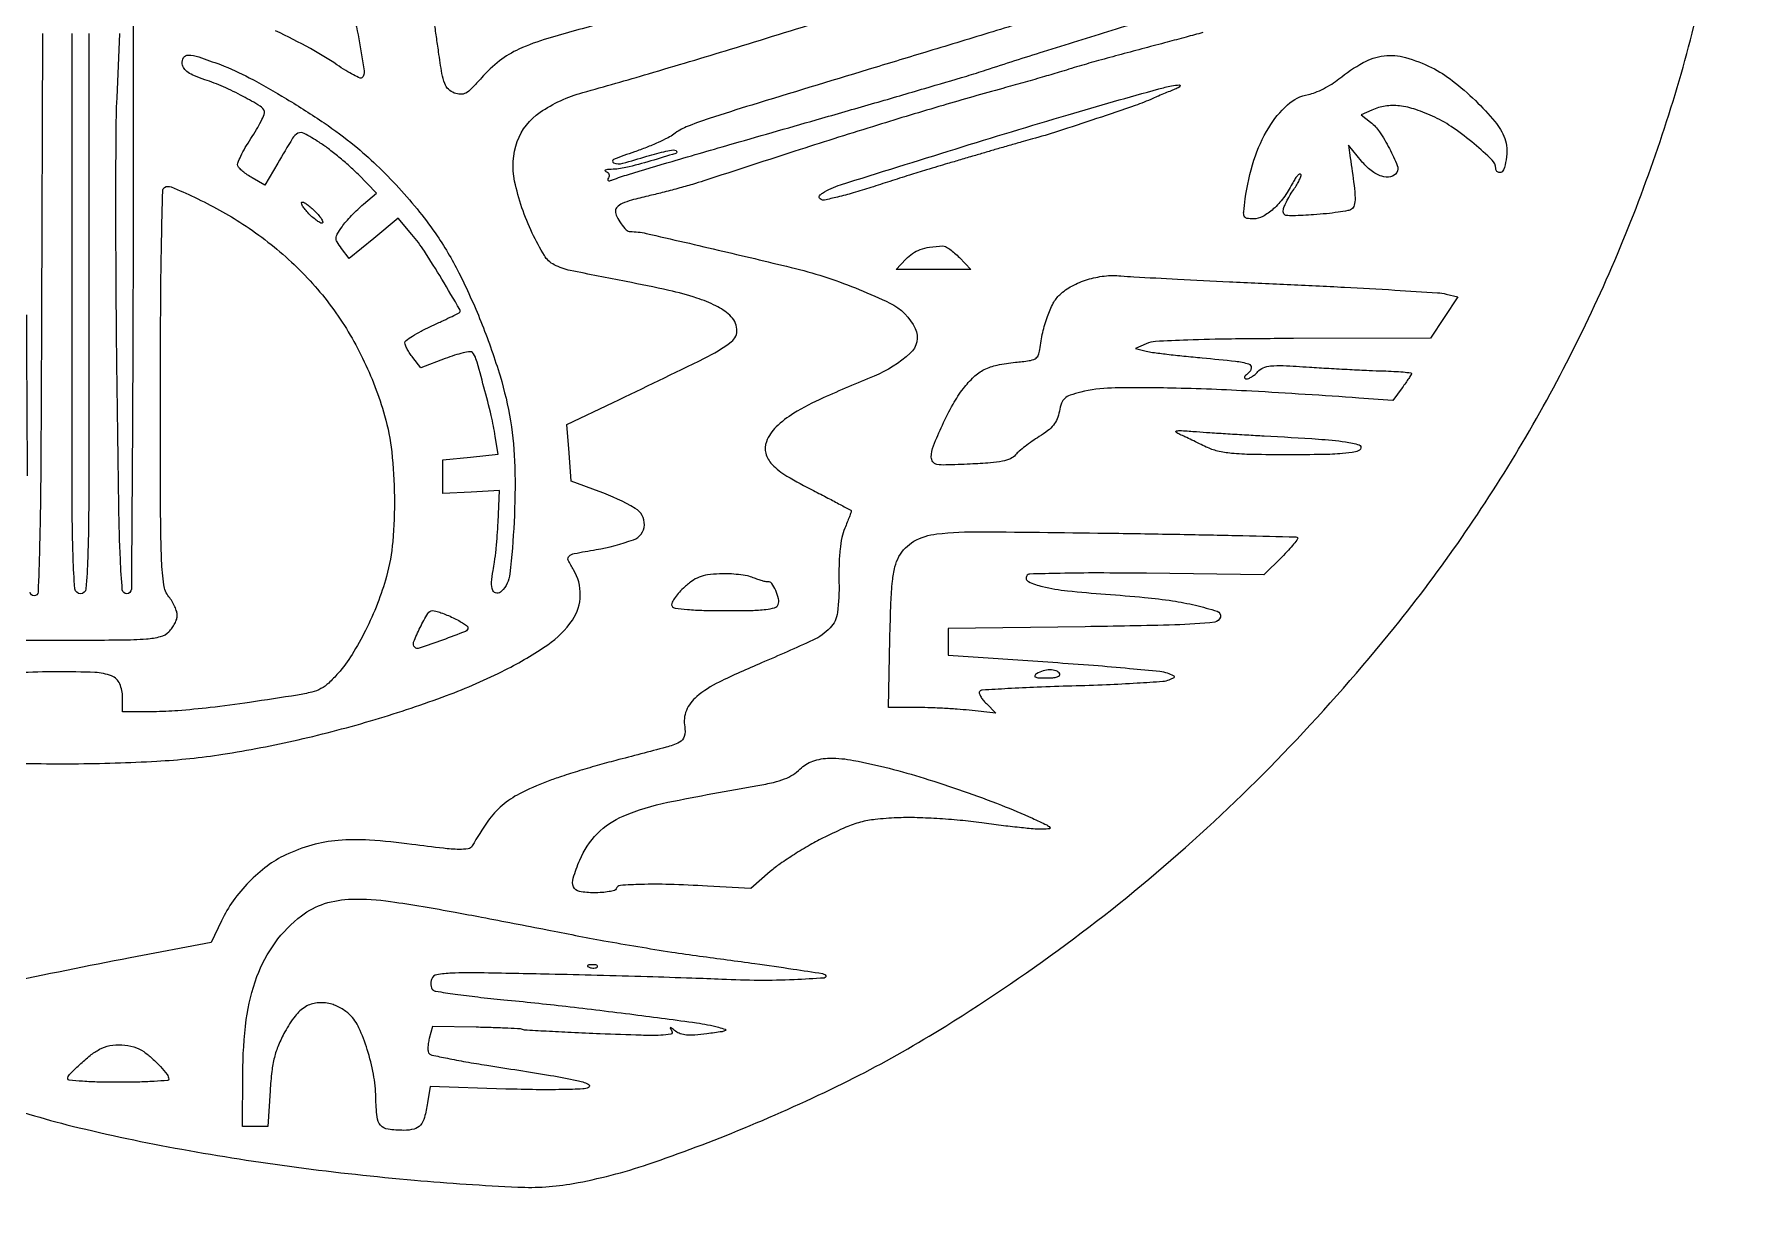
# Model space of a CAD drawing. Extents: x 110 to 905, y 123 to 926.
# Drawn here: x 500 to 905, y 123 to 402.9 of the extents above; entities that cross this region are included whole.
import ezdxf

# ---------------------------------------------------------------- set-up
doc = ezdxf.new("R2010")
doc.units = 0

msp = doc.modelspace()

# ---------------------------------------------------------------- linework, layer by layer
for points in [[(523.145571, 767.672206, -0.000003), (523.253907, 694.723438, -0.00012)], [(487.250868, 695.707727, -0.000013), (487.502291, 767.639486, -0.413183)], [(487.033327, 353.23147, -0.000101), (487, 519, -0.000316), (487.061137, 615.586991, -0.000551)], [(523.435285, 518.75, -0.000132), (523.502929, 367.455827, -0.001519), (523.333436, 308.08136, -0.000447), (523.08246, 271.104627, -0.411966), (521.969315, 270, -0.390749), (520.937436, 270.951725, -0.009068), (520.486145, 278.147268, -0.007306), (520.111335, 290.68425, -0.000699), (519.687176, 321.25, -0.001453), (519.488677, 341.98953, -0.001636), (519.421071, 361.925, -0.001496), (519.469821, 378.886682, -0.008882), (519.679305, 387.75), (520.310934, 403)], [(636.500861, 419.708011, -0.000016), (643.72212, 420.756154, -0.002671)], [(618.673144, 417.115287, -0.000042), (628.261774, 418.51076, -0.000066)], [(752.749591, 411.103869, -0.000151), (741.290242, 407.612557, -0.000074), (726.663942, 403.163571, -0.000073), (711.446723, 398.539728, -0.000106), (698, 394.459123, 0.000454), (670.370581, 386.053534, 0.006075), (660.259495, 382.832643, 0.015579), (654.825795, 380.838756, 0.069461), (651.887943, 379.150607, -0.047401), (650.521277, 378.283234, -0.011984), (648.145208, 377.144767, -0.012118), (645.355034, 375.969643, -0.011972), (642.5, 374.926049, 0.015287), (637.56477, 373.08491, 0.692105), (637.586249, 372.308588, 0.149138), (639.789384, 372.228739, 0.01167), (645.5, 373.890688, -0.011699), (647.863872, 374.578493, -0.016507), (650.00144, 375.071644, -0.012671), (651.77031, 375.372348, -0.173936), (652.39852, 375.244101, -0.643141), (652.318826, 374.572368, -0.006763), (646.422615, 372.773581, -0.01192), (640.490614, 371.203527, -0.05617), (637, 370.773133, 0.016284), (636.108312, 370.734746, 0.074199), (635.603393, 370.619865, 0.462324), (635.54845, 370.460934, 0.173533), (635.756231, 370.288083, -0.096666), (636.18411, 370.029866, -0.118614), (636.44655, 369.645402, -0.122512), (636.500582, 369.193603, -0.10761), (636.342186, 368.744651, 0.081587), (636.171879, 368.331229, 0.355961), (636.280222, 368.110338, 0.172097), (636.644694, 368.077452, 0.028892), (637.323148, 368.293762, -0.018656), (641.075265, 369.575181, -0.001369), (651.509279, 372.67806, -0.001503), (666.056968, 376.913466, -0.000526), (687, 382.918751, 0.000858), (699.610476, 386.543809, 0.001034), (711.45, 389.9958, 0.00088), (721.411004, 392.941492, 0.006973), (726, 394.377309, -0.00311), (739.678395, 398.773322, -0.00187), (755.96101, 403.827898, -0.000864), (771.825314, 408.657667, -0.026197)], [(575.467369, 409.256877, -0.014277), (577.077885, 401.758224, -0.006767), (578.377883, 394.161058, -0.239778), (577.838958, 392.505625, -0.313993), (577.40499, 392.428041, -0.012126), (575.860933, 393.185045, -0.01783), (573.996507, 394.242025, -0.011171), (571.890047, 395.603334, 0.023977), (565.605228, 399.440467, 0.012081), (557.346922, 403.69822, 0.012085)], [(488.99038, 230.031805, 0.012388), (509.329365, 229.648313, 0.012451), (529.137229, 230.259033, 0.024494), (544.804655, 231.90546, 0.017937), (562.708705, 235.340434, 0.016183), (580.953195, 240.150602, 0.016774), (597.908831, 245.839082, 0.027167), (611.843961, 251.921545, 0.034241), (621.940988, 257.896484, 0.092747), (627.787863, 263.770965, 0.145633), (629.671071, 269.673433, 0.142748), (628.042933, 275.697425, -0.029512), (626.820199, 277.99789, -0.329373), (627.02094, 278.954567, -0.135773), (628.251517, 279.560743, -0.004965), (633.425118, 280.490847, 0.045267), (642.295732, 282.835616, 0.301203), (644.881886, 286.332501, 0.282428), (642.726794, 290.288171, 0.042037), (634.139416, 294.303741), (627.5, 296.752775), (627, 303.460059), (626.5, 310.167344), (637.5, 315.432359, 0.002443), (659.131597, 325.916269, 0.046546), (665.526418, 329.830007, 0.261267), (666.851048, 332.816616, 0.189193), (665.175687, 336.134331, 0.067735), (661.87691, 338.361958, 0.036169), (657.310488, 340.219694, 0.023763), (650.713935, 342.020886, 0.007262), (640.586014, 344.121552, -0.003278), (627.297072, 346.767602, -0.06856), (623.487751, 348.11513, -0.138579), (621.135531, 350.316653, -0.024933), (618.266628, 355.653836, -0.057742), (614.087456, 367.934602, -0.140389), (614.715641, 377.395507, -0.159326), (620.114367, 384.333742, -0.080968), (630.264614, 389.013023, 0.004085), (645.883172, 393.479722, 0.002104), (665.366021, 399.313346, 0.001839), (688.146859, 406.330652, 0.001253)], [(777.499494, 403.259874, -0.000111), (773.481958, 402.169083, -0.001253), (768.993442, 400.963559, -0.000765), (763.688376, 399.561657, 0.001714), (758.093435, 398.071789, 0.001905), (752.703582, 396.594675, 0.00176), (748.116438, 395.301321, 0.009964), (745.688376, 394.55485, -0.007462), (743.361109, 393.826602, -0.001651), (739.352211, 392.651912, -0.001716), (734.709931, 391.325512, -0.001653), (730, 390.014041, 0.004567), (715.794631, 385.969222, 0.003405), (700.197302, 381.257962, 0.002801), (681.83061, 375.46047, 0.001461), (659, 368.039347, -0.008877), (656.345988, 367.219973, -0.004007), (652.839063, 366.235493, -0.003965), (649.119334, 365.25498, -0.005406), (645.75, 364.434046, 0.009226), (641.842085, 363.450208, 0.041017), (639.617586, 362.645585, 0.081178), (638.410214, 361.835333, 0.207331), (638, 360.888585, 0.118124), (638.313892, 359.578463, 0.038814), (639.353756, 357.874398, 0.036459), (640.595687, 356.395063, 0.202588), (641.530709, 356, -0.056348), (645.313597, 355.572325, -0.00121), (663.520842, 351.355769, -0.002425), (680.770139, 347.228695, -0.020593), (688.42478, 345.020301, -0.03206), (703.170564, 339.02515, -0.171955), (709.176367, 332.953728, -0.329848), (708.001623, 327.093405, -0.086884), (699.399473, 321.671394, 0.007507), (687.29924, 316.497091, 0.032041), (680.345321, 312.848829, 0.056219), (676.182846, 309.621383, 0.108069), (673.867333, 306.115021, 0.158422), (673.717578, 303.349491, 0.126832), (675.18801, 300.735771, 0.067619), (678.696674, 297.950327, 0.017635), (685.024559, 294.487666, -0.003064), (688.465633, 292.732965, -0.004983), (691.363464, 291.196023, -0.001114), (693.873988, 289.825022, -0.273725), (694, 289.612088, -0.088627), (693.954028, 289.354771, -0.002366), (693.547941, 288.270372, -0.004874), (693.050758, 286.999073, -0.003309), (692.461076, 285.561084, 0.047158), (691.779052, 283.368191, 0.025151), (691.334586, 280.560386, 0.020352), (691.103874, 277.070019, 0.010883), (691.088567, 272.746999, -0.03419), (690.727793, 265.556346, -0.163252), (688.992909, 261.891536, -0.09395), (684.906404, 258.98854, -0.007416), (672.668265, 253.589521, 0.012857), (662.616863, 249.023922, 0.060669), (657.305268, 245.594851, 0.1212), (654.852523, 242.266776, 0.145857), (654.449738, 238.416226, -0.1156), (654.347739, 236.13758, -0.213476), (653.182195, 234.741233, -0.048461), (650.02492, 233.560887, -0.001922), (638.103163, 230.426806, 0.006215), (633.680032, 229.223324, 0.005103), (628.986356, 227.831389, 0.005157), (624.69924, 226.463709, 0.013594), (621.667038, 225.369513, 0.02326), (615.266832, 222.511258, 0.061543), (611.105756, 219.728468, 0.061649), (607.751183, 216.019494, 0.023404), (604.005991, 210.115907, -0.227494), (603.038165, 209.446802, -0.045968), (600.893947, 209.305828, -0.022446), (597.159688, 209.571799, -0.003381), (589.710571, 210.490805, 0.015218), (579.610675, 211.494769, 0.037844), (572.189201, 211.442764, 0.04769), (565.956096, 210.321628, 0.041557), (559.740066, 208.00784, 0.051777), (555.320671, 205.341462, 0.037817), (551.014478, 201.549919, 0.037302), (547.259382, 197.079935, 0.045595), (544.486341, 192.379545), (542.052111, 187.234005), (522.776056, 183.553968, 0.006172), (492.634731, 177.41309, 0.040346)], [(635.065365, 405.517419, 0.006247), (621.97272, 401.852571, 0.034493), (615.110649, 399.313584, 0.059449), (610.485413, 396.527864, 0.047072), (606.230964, 392.525049, -0.011435), (603.870169, 389.963602, -0.073524), (602.478723, 388.891505, -0.138459), (601.24863, 388.597598, -0.080847), (599.752718, 388.903917, -0.102826), (598.368715, 389.787613, -0.108794), (597.485051, 391.133803, -0.049061), (596.832223, 393.528981, -0.006664), (596.030268, 398.670675, 0.000365), (595.515098, 402.27098, 0.000392), (595.006466, 405.787636, 0.00037)], [(488.678363, 149.887197, 0.029225), (509.072499, 143.622163, 0.015261), (535.083073, 138.102806, 0.01178), (562.319422, 133.846546, 0.011078), (590.288804, 130.777151, 0.01003), (614.866831, 129.125736, 0.056229), (628, 129.984676, 0.03725), (645.779869, 134.564708, 0.016491), (668.486785, 143.100224, 0.01626), (691.964755, 153.727476, 0.021663), (712.5, 164.969674, 0.021838), (743.111254, 185.371673, 0.022308), (771.601286, 208.229843, 0.022129), (798.152385, 233.719934, 0.020727), (822.960143, 262, 0.03636), (853.289357, 305.77129, 0.035611), (877.194995, 353.772397, 0.035562), (894.074865, 404.7471, 0.036028)], [(502.014175, 403), (501.757088, 336.25, -0.000585), (501.565048, 297.999099, -0.005032), (501.287395, 280.917848, -0.003675), (500.933013, 270.395509, -0.402251), (500, 269.5, -0.402251), (499.066987, 270.395509, -0.003675)], [(513, 403), (513, 336.5, -0.000396), (512.965226, 292.636093, -0.00712), (512.742481, 278.5625, -0.014152), (512.312458, 271.203368, -0.389051), (511, 270, -0.389051), (509.687542, 271.203368, -0.014152), (509.257519, 278.5625, -0.00712), (509.034774, 292.636093, -0.000396), (509, 336.5), (509, 403)], [(490.22624, 259.047715, 0.001598), (505.154988, 259, 0.001491), (520.608222, 259.046069, 0.017102), (526.684623, 259.29025, 0.04614), (529.996034, 259.847021, 0.132417), (532, 261, 0.04116), (532.765366, 261.902934, 0.035851), (533.4125, 262.960385, 0.037522), (533.858295, 264.007488, 0.082056), (534, 264.865141, 0.076854), (533.86195, 265.75797, 0.029798), (533.4125, 266.929283, 0.028641), (532.765455, 268.162389, 0.031515), (532, 269.272871, -0.133209), (530.788042, 272.126227, -0.024124), (530.274146, 277.913919, -0.009404), (530.040667, 288.765642, -0.000676), (530, 318.848712, -0.001497), (530.060395, 339.018891, -0.003711), (530.258538, 353.793123, -0.000846), (530.526382, 365.682342, -0.25348), (530.992755, 366.495523, -0.243546), (532.550804, 366.613823, -0.009093), (538.082969, 364.142029, -0.016409), (544.048023, 361.103033, -0.018622), (549.548399, 357.796627, -0.042573), (561.108985, 348.757906, -0.046289), (570.619894, 338.121854, -0.04638), (577.996753, 325.937376, -0.043056), (583.218389, 312.299182, -0.043176), (584.901604, 303.699874, -0.023993), (585.532268, 293.026723, -0.024016), (585.140123, 282.426916, -0.046473), (583.64045, 274.085254, -0.025026), (581.504506, 267.657122, -0.023121), (578.686964, 261.298027, -0.024106), (575.479749, 255.584619, -0.039542), (572.174119, 251.133301, -0.023786), (569.934553, 248.802155, -0.066603), (568.101202, 247.479811, -0.06306), (565.92758, 246.646985, -0.019701), (562.5, 245.950223, -0.004163), (551.162079, 244.20389, -0.007355), (541.773166, 242.97842, -0.008828), (534.133372, 242.23175, -0.019945), (528.325931, 242), (521, 242), (521, 245.377555, 0.103722), (520.313676, 248.650453, 0.198307), (518.410069, 250.481069, 0.083888), (514.433472, 251.315919, 0.010088), (505.439958, 251.49019, 0.013347), (496.294084, 251.238685, 0.090848)], [(498.434952, 297.999099, -0.000585), (498.242912, 336.25)]]:
    msp.add_lwpolyline(points, format="xyb")
for points in [[(544.227171, 395.634983, -0.032261), (551.081985, 392.532237, -0.013345), (559.938847, 387.505332, -0.013401), (568.859636, 381.790881, -0.021806), (576.072185, 376.419396, -0.020331), (581.304894, 371.789172, -0.016117), (586.580706, 366.386514, -0.016098), (591.505349, 360.646532, -0.020096), (595.680667, 355, -0.034221), (601.145035, 345.633341, -0.020663), (606.367759, 333.887056, -0.020641), (610.61628, 321.713531, -0.033355), (613.09357, 311.028416, -0.033764), (614.114841, 300.15307, -0.019557), (613.944378, 287.018959, -0.013662), (612.966313, 274.728027, -0.171314), (610.985137, 270.585137, -0.214216), (609.829461, 270.145718, -0.28799), (608.940082, 270.779998, -0.109812), (608.601379, 272.732852, -0.041329), (608.962099, 275.5, 0.02016), (609.316947, 277.543599, 0.006912), (609.670123, 280.528125, 0.006857), (609.969408, 283.835254, 0.007876), (610.162017, 287), (610.5, 294.5), (603.75, 294.147749), (597, 293.795499), (597, 297.781252), (597, 301.767006), (603.573127, 302.470928), (610.146255, 303.17485), (609.497774, 307.337425, 0.019877), (608.52026, 312.305021, 0.007894), (606.801448, 319.041146, 0.003623), (604.905546, 325.81594, 0.119118), (604.072241, 327.280725, 0.244141), (603.503764, 327.48024, 0.018719), (601.856577, 327.182519, 0.02233), (599.82727, 326.640724, 0.014984), (597.559847, 325.850067), (591.781144, 323.638684), (589.912808, 326.069342, -0.018769), (589.195974, 327.078125, -0.021159), (588.586764, 328.09917, -0.020973), (588.145944, 329.003172, -0.09804), (588.022236, 329.566131, -0.245366), (588.295696, 330.11756, -0.015433), (589.842469, 331.171991, -0.019902), (591.856697, 332.345877, -0.013245), (594.25, 333.535768, 0.000841), (596.672906, 334.666312, 0.001274), (598.7764, 335.658667, 0.000467), (600.585183, 336.519701, 0.031667), (600.882424, 336.685395, 0.402273), (601.072271, 337.48178, 0.002304), (596.788829, 344.700794, 0.008511), (592.64409, 351.353811, 0.031172), (589.693649, 355.345687), (586.462222, 359.191374), (580.636531, 354.395345), (574.810839, 349.599316), (572.989702, 352.013652, -0.022609), (571.92812, 353.561914, -0.145164), (571.679798, 354.467923, -0.13257), (571.953284, 355.40347, -0.017695), (573.096249, 357.135169, -0.023242), (574.058044, 358.361082, -0.011645), (575.379102, 359.822445, -0.011536), (576.818856, 361.273831, -0.016713), (578.160704, 362.48177), (581.297477, 365.12119), (576.898738, 369.61121, 0.01642), (574.863095, 371.556987, 0.010382), (572.370198, 373.696372, 0.010424), (569.830462, 375.698666, 0.018862), (567.659382, 377.21301, 0.018181), (564.102955, 379.320609, 0.246625), (562.642345, 379.342542, 0.140134), (561.355382, 378.150709, 0.004914), (557.85446, 372.249889), (554.808958, 366.999779), (551.792973, 368.749889, -0.019009), (550.606483, 369.500066, -0.021796), (549.535173, 370.30674, -0.02156), (548.695226, 371.061612, -0.104532), (548.342057, 371.592205, -0.192879), (548.343516, 372.282994, -0.016203), (549.078135, 373.947667, -0.019695), (550.129773, 375.931768, -0.013904), (551.45861, 378.077064, 0.012006), (552.795262, 380.216798, 0.017085), (553.870347, 382.183824, 0.013124), (554.649082, 383.838906, 0.18365), (554.681588, 384.484859, 0.179958), (553.63211, 385.812051, 0.013688), (549.594056, 388.114659, 0.019418), (544.954666, 390.367391, 0.024567), (540.5, 392.064919, -0.019232), (538.086256, 392.955355, -0.056605), (536.539556, 393.810313, -0.086718), (535.617767, 394.742587, -0.115357), (535.180449, 395.846961, -0.177232), (535.480662, 397.301945, -0.266001), (536.59228, 397.904233, -0.075075), (539.067415, 397.470956, -0.009345)], [(831.786882, 394.948632, -0.049363), (836.746787, 391.82479, -0.02721), (842.163192, 387.120907, -0.02659), (846.819357, 382.103907, -0.083096), (849.136145, 378.141912, -0.080151), (849.610925, 375.839528, -0.047939), (849.464204, 373.0422, -0.0486), (848.870173, 370.669626, -0.317117), (847.920545, 370, -0.10356), (847.569287, 370.073541, -0.098899), (847.27041, 370.282399, -0.096818), (847.070125, 370.594403, -0.094693), (847, 370.961357, 0.202876), (846.140991, 372.991301, 0.017629), (841.889062, 376.834152, 0.023918), (836.986411, 380.575294, 0.04055), (832.516244, 383.152224, 0.028851), (828.012179, 384.97317, 0.053206), (824.161009, 385.835178, 0.064268), (820.750746, 385.785827, 0.071295), (817.590874, 384.859451), (815.087641, 383.718902), (817.311578, 381.969553, -0.080203), (819.422577, 379.677113, -0.026567), (821.745469, 375.721946, -0.020254), (823.637005, 371.676916, -0.242196), (823.506159, 370.009966, -0.211196), (822.054035, 369.014493, -0.125739), (819.925862, 369.154074, -0.086901), (817.454198, 370.469337, -0.055335), (815.116035, 372.75), (812.038081, 376.5), (812.4718, 373.5, -0.003345), (813.37107, 366.971701, -0.026807), (813.603273, 363.946134, -0.065448), (813.419965, 362.250891, -0.191801), (812.752166, 361.310356, -0.098724), (811.888444, 360.967808, -0.009009), (809.594535, 360.591167, -0.011382), (806.816423, 360.25066, -0.00867), (803.761145, 360, -0.004022), (798.864129, 359.723145, -0.064113), (797.209745, 359.855147, -0.284255), (796.617861, 360.419477, -0.13989), (796.642341, 361.5, -0.035097), (797.016232, 362.46171, -0.013619), (797.661259, 363.737225, -0.013404), (798.437562, 365.086056, -0.016173), (799.240287, 366.307575, 0.020407), (799.959332, 367.422203, 0.031194), (800.479915, 368.447686, 0.031937), (800.778178, 369.281494, 0.272745), (800.682828, 369.650506, 0.376297), (800.379469, 369.67043, 0.050134), (799.872019, 369.193489, 0.038228), (799.277735, 368.394935, 0.021327), (798.674402, 367.34293, -0.039759), (796.621139, 364.049947, -0.049176), (794.197474, 361.370343, -0.05669), (791.712022, 359.580996, -0.128378), (789.486476, 359, -0.045135), (787.940034, 359.139882, -0.255269), (787.318732, 359.642592, -0.123941), (787.164525, 360.705835, -0.0085), (787.530331, 363.75, -0.042853), (789.608275, 372.945297, -0.059166), (793.102793, 380.644117, -0.071635), (797.571408, 386.088115, -0.139649), (802.557342, 388.576735, 0.048501), (804.145894, 389.037612, 0.022857), (806.093997, 389.919301, 0.022401), (808.066212, 391.036779, 0.029321), (809.753321, 392.23849, -0.042582), (815.510289, 396.113483, -0.096534), (820.480398, 397.732204, -0.09955), (825.596234, 397.342344, -0.047262)], [(771.10954, 389.916878, 0.003146), (769.973416, 389.454036, 0.001472), (768.50785, 388.841141, 0.001458), (766.974675, 388.189391, 0.002044), (765.60954, 387.597753, -0.019723), (761.400461, 385.947723, -0.002546), (752.244697, 382.821123, -0.003072), (742.978687, 379.772691, -0.010977), (737, 377.990268, 0.002038), (734.81975, 377.382489, 0.000874), (731.9125, 376.553768, 0.000865), (728.817877, 375.659989, 0.00114), (726, 374.833884, -0.000141), (723.146267, 373.991073, -0.0001), (719.940625, 373.046013, -0.000101), (716.876535, 372.144022, -0.000213), (714.5, 371.446052, 0.003782), (711.869867, 370.653168, 0.001073), (707.791197, 369.380277, 0.001081), (703.190934, 367.922829, 0.001144), (698.682798, 366.472469, -0.007647), (694.462262, 365.174962, -0.01147), (690.737778, 364.184072, -0.006523), (687.611363, 363.471667, -0.193505), (686.826035, 363.607516, -0.103672), (686.477458, 363.938942, -0.205886), (686.403887, 364.305809, -0.149944), (686.622067, 364.699684, -0.050744), (687.143237, 365.109091, -0.065107), (691.482769, 367.122649, -0.000942), (718.673603, 375.609007, -0.002974), (745.492144, 383.749204, -0.005794), (767, 389.86766, -0.013106), (770.0039, 390.600712, -0.050335), (771.912851, 390.816497, -0.690564), (772.038264, 390.496993, -0.089121)], [(567, 360.5, -0.020051), (567.832515, 359.539408, -0.044852), (568.364969, 358.734375, -0.093659), (568.532504, 358.207623, -0.450164), (568.348628, 358, -0.137478), (567.821157, 358.147825, -0.023709), (566.952469, 358.734375, -0.02425), (565.972515, 359.542829, -0.019583), (565, 360.5, -0.020051), (564.167485, 361.460592, -0.044852), (563.635031, 362.265625, -0.093659), (563.467496, 362.792377, -0.450164), (563.651372, 363, -0.137478), (564.178843, 362.852175, -0.023709), (565.047531, 362.265625, -0.02425), (566.027485, 361.457171, -0.019583)], [(719.659677, 349.833333), (722.374182, 347), (713.512777, 347), (704.651372, 347), (706.948756, 349.445453, -0.054739), (708.553689, 350.81725, -0.06327), (710.34491, 351.730507, -0.050904), (712.611552, 352.293385, -0.021762), (715.722586, 352.599782, -0.140829), (716.362, 352.453325, -0.026889), (717.383423, 351.814728, -0.026761), (718.530757, 350.913155, -0.021824)], [(797.5, 343.458889, -0.001454), (811.11251, 342.793144, -0.002158), (823.031983, 342.123854, -0.000942), (833.21027, 341.488992, -0.043735), (835.268451, 341.174574), (838.036903, 340.5), (834.768451, 335.597552), (831.5, 330.695104), (799, 330.597552, 0.002184), (784.296027, 330.489183, 0.005918), (773.869781, 330.243353, 0.004519), (766.218448, 329.903049, 0.094051), (764, 329.357722), (761.5, 328.215444), (764, 327.608026, 0.026623), (765.543102, 327.319067, 0.003285), (768.942327, 326.89086, 0.003874), (772.990442, 326.439689, 0.003194), (777.314306, 326.019578, -0.004562), (785.253623, 325.226264, -0.051635), (788.338082, 324.562725, -0.343931), (788.960629, 323.639357, -0.216482), (788.309841, 322.435803, 0.026234), (787.634238, 321.865391, 0.111399), (787.339506, 321.430188, 0.327187), (787.4111, 321.159994, 0.165003), (787.759787, 321.031803, 0.105551), (788.348856, 321.142092, 0.040692), (789.091666, 321.52574, 0.038009), (789.855773, 322.087637, 0.038181), (790.524777, 322.757948, -0.118899), (791.793268, 323.675097, -0.075853), (793.570766, 324.106142, -0.033278), (796.551396, 324.165647, -0.004558), (802.76499, 323.819281, 0.001869), (807.369469, 323.537764, 0.001497), (812.329403, 323.268016, 0.001513), (816.91837, 323.046145, 0.003849), (820.25, 322.920862, -0.00555), (822.838164, 322.81472, -0.00921), (825.017187, 322.660832, -0.00337), (826.850276, 322.484935, -0.384529), (827, 322.319037, -0.140617), (826.92519, 322.05829, -0.00482), (826.347724, 321.154271, -0.008707), (825.630316, 320.095444, -0.005931), (824.779487, 318.915611), (822.558975, 315.912207), (814.529487, 316.48168, 0.003735), (789.065562, 318.096561, 0.008647), (769.925307, 318.835148, 0.009715), (755.794428, 318.86122, 0.057335), (748.467004, 317.887375, 0.021016), (745.953312, 317.14081, 0.101019), (744.673029, 316.387084, 0.124465), (743.927413, 315.272767, 0.03917), (743.400613, 313.321912, -0.051498), (742.866214, 311.52027, -0.070282), (742.008837, 310.062282, -0.059727), (740.667668, 308.736675, -0.02671), (738.626428, 307.319582, 0.013278), (736.936628, 306.212497, 0.01247), (735.271513, 304.994646, 0.012543), (733.849598, 303.841249, 0.041364), (733, 302.985043, -0.114254), (731.791561, 302.076957, -0.05397), (729.922796, 301.480245, -0.031496), (727.029784, 301.077659, -0.007806), (722.25, 300.792022, -0.003804), (716.440844, 300.580078, -0.051436), (714.324604, 300.736801, -0.190663), (713.378461, 301.321464, -0.162721), (713.009769, 302.442024, -0.092726), (713.528849, 305.145877, -0.015467), (715.624543, 310.027293, -0.018012), (718.174843, 315.017281, -0.035793), (720.607107, 318.729312, -0.040685), (723.090201, 321.487681, -0.072653), (725.584085, 323.236256, -0.065343), (728.655963, 324.308895, -0.027312), (733, 324.969137, 0.011276), (736.210396, 325.35225, 0.085731), (737.654418, 325.818584, 0.168762), (738.398883, 326.612907, 0.077568), (738.773544, 328, -0.028197), (739.450332, 332.055365, -0.031925), (740.561426, 335.839799, -0.034879), (741.96119, 338.981598, -0.082121), (743.51531, 341.014383, -0.066322), (746.393921, 343.077014, -0.047426), (750.055954, 344.601643, -0.04607), (754.069925, 345.447339, -0.052321), (758, 345.490687, 0.010048), (761.100882, 345.262605, 0.000483), (771.459375, 344.719747, 0.000789), (783.764777, 344.106262, 0.000569)], [(792, 307.501517, -0.002682), (804.91993, 306.728359, -0.017809), (811.343183, 306.07903, -0.041419), (814.590325, 305.355792, -0.533894), (814.884969, 304.361397, -0.179454), (813.686044, 303.670242, -0.021953), (810.627709, 303.289302, -0.016149), (805.853884, 303.061298, -0.003857), (797.908349, 303, -0.003957), (789.181081, 303.069065, -0.019536), (784.271832, 303.338827, -0.03494), (780.973582, 303.884011, -0.05539), (778.280794, 304.849694, 0.001506), (776.650219, 305.641349, 0.001179), (774.876233, 306.490887, 0.001192), (773.22165, 307.27362, 0.002922), (772, 307.839291, -0.059735), (771.112684, 308.379809, -0.652196), (771.18859, 308.675237, -0.055824), (772.410069, 308.738731, -0.003534), (776, 308.499047, 0.00201), (779.156641, 308.278624, 0.000858), (783.38125, 308.007962, 0.000849), (787.887151, 307.734715, 0.001116)], [(799.95098, 283.336249, -0.388936), (799.9813, 283.025785, -0.009776), (799.031912, 281.812732, -0.015914), (797.771932, 280.36288, -0.009532), (796.188945, 278.718356), (791.975928, 274.50534), (764.111032, 274.856306, 0.002677), (752.523892, 274.940196, 0.005798), (743.6166, 274.85369, 0.001867), (736.387698, 274.672633, 0.252268), (735.654424, 274.249864, 0.447592), (736.058877, 272.885189, 0.053295), (739.420591, 271.716861, 0.030074), (745.343433, 270.713203, 0.009214), (754.386961, 269.903431, -0.005685), (763.616763, 269.142591, -0.014526), (770.275972, 268.32161, -0.019026), (775.687817, 267.282135, -0.020823), (780.842064, 265.858704, -0.391509), (781.626791, 264.466845, -0.315163), (780.282898, 263.270879, -0.022999), (770.813092, 262.601059, -0.002662), (749.522336, 262.190065), (717, 261.735458), (717, 258.569366), (717, 255.403274), (741.841228, 253.728147, -0.002616), (751.52759, 253.024034, -0.0038), (760.066622, 252.293067, -0.001944), (767.292789, 251.590777, -0.06347), (769.001696, 251.195076, -0.008255), (770.448039, 250.632725, -0.240952), (770.698787, 250.341338, -0.34911), (770.56187, 250.045983, -0.013849), (769.410469, 249.507777, -0.084706), (767.983398, 249.157713, -0.00254), (761.842548, 248.748964, -0.004979), (754.580261, 248.375163, -0.003411), (746.33012, 248.089211, 0.002862), (738.167104, 247.815249, 0.004546), (731.184003, 247.477247, 0.001198), (725.116036, 247.113619, 0.183407), (724.496787, 246.833333, 0.271864), (724.391812, 246.425765, 0.05467), (724.686933, 245.70379, 0.043996), (725.264726, 244.831835, 0.028071), (726.075751, 243.924249), (728.318168, 241.681832), (722.012393, 242.340916, 0.008298), (719.132434, 242.593691, 0.004821), (715.667381, 242.806394, 0.004818), (712.189435, 242.952663, 0.008099), (709.26727, 243), (702.827923, 243), (703.172095, 259.25, -0.003999), (703.425893, 267.946938, -0.018067), (703.797815, 273.011724, -0.031229), (704.379872, 276.364963, -0.065931), (705.322848, 278.825484, -0.140386), (708.888388, 282.454341, -0.102178), (714.302734, 284.198272, -0.028922), (724.823729, 284.726083, -0.001741), (756.5, 284.371796, -0.000867), (773.019153, 284.100857, -0.001423), (787.001225, 283.807453, -0.000124), (799.523714, 283.505892, -0.17868)], [(654.134853, 271.34082, 0.0256), (652.894924, 270.051228, 0.037548), (651.956254, 268.789221, 0.042061), (651.394923, 267.71201, 0.242038), (651.44387, 267.09082, 0.224574), (652.190668, 266.606433, 0.011887), (655.089147, 266.286855, 0.014869), (658.971903, 266.068003, 0.006643), (664.090402, 266, 0.004856), (670.236455, 266.059689, 0.023424), (673.72348, 266.291084, 0.039679), (675.812659, 266.698112, 0.237483), (676.608388, 267.421859, 0.146292), (676.7156, 268.831961, 0.05037), (676.07462, 270.797119, 0.050655), (675.118869, 272.477388, 0.298357), (674.220143, 272.828566, -0.107143), (673.789382, 272.831186, -0.014287), (672.902957, 273.055757, -0.015993), (671.85409, 273.390213, -0.01282), (670.74737, 273.814768, 0.051001), (669.33102, 274.237465, 0.018669), (667.261909, 274.551829, 0.018281), (664.958278, 274.729301, 0.020858), (662.74737, 274.726249, 0.023116), (659.869867, 274.468561, 0.059819), (657.856961, 273.943774, 0.064474), (656.11392, 272.984068, 0.030452)], [(599.466073, 264.314788, -0.014924), (600.820044, 263.618795, -0.02192), (601.961909, 262.921078, -0.018375), (602.827771, 262.290998, -0.230186), (603, 261.936713, -0.308383), (602.409504, 261.070357, -0.00564), (596.946419, 258.99533, -0.005805), (591.446711, 257.049226, -0.285903), (590.366214, 257.300452, -0.299146), (590.109686, 258.540122, -0.020267), (591.644908, 261.998129, -0.020814), (593.461167, 265.322998, -0.263133), (594.658521, 266, -0.070794), (595.363651, 265.89966, -0.013613), (596.59611, 265.504969, -0.014249), (598.019706, 264.959926, -0.012708)], [(738, 251, 0.115435), (737.573671, 250.557873, 0.454106), (737.676633, 250.242073, 0.089658), (738.471563, 250.06075, 0.010352), (740.309017, 250.015313, 0.021008), (741.829331, 250.073097, 0.054884), (742.901713, 250.278955, 0.11662), (743.449123, 250.600799, 0.353927), (743.5, 251, 0.171919), (742.622451, 251.704882, 0.084249), (741.190466, 251.947895, 0.072562), (739.532335, 251.705986, 0.071118)], [(703.018968, 228.556549, -0.012936), (711.272872, 226.224691, -0.008662), (720.591492, 223.151754, -0.008718), (729.632215, 219.817868, -0.015124), (737, 216.69438, -0.00311), (740.40701, 215.101088, -0.093224), (741.170212, 214.545134, -0.610758), (741.050976, 214.20941, -0.026508), (739.459838, 214.081933, -0.028752), (737.647859, 214.137295, -0.004102), (733.946397, 214.494613, -0.004654), (729.570318, 214.994548, -0.003955), (724.959838, 215.601856, 0.011167), (719.856624, 216.199326, 0.008741), (714.296626, 216.626796, 0.00892), (709.013539, 216.8457, 0.017594), (704.81376, 216.796928, 0.013835), (699.688074, 216.414543, 0.039712), (696.180309, 215.770747, 0.037992), (692.734283, 214.56398, 0.011817), (687.759984, 212.243867, 0.014486), (684.218731, 210.359433, 0.011432), (680.496755, 208.124022, 0.011598), (677.134089, 205.887517, 0.027926), (674.784256, 204.041297), (670.176064, 199.985004), (659.838032, 200.576672, 0.006284), (650.787769, 200.980595, 0.015305), (644.109814, 200.990118, 0.011872), (639.191302, 200.729563, 0.296976), (638.166667, 199.944098, -0.243283), (637.773752, 199.575043, -0.024724), (636.486979, 199.277329, -0.026517), (634.824586, 199.068602, -0.017972), (632.916667, 199, -0.044246), (629.479104, 199.304795, -0.251281), (628.086741, 200.406175, -0.180516), (627.978944, 202.477172, -0.022653), (629.547728, 206.768471, -0.095313), (633.723429, 213.06158, -0.09991), (639.87427, 217.231365, -0.049128), (650.45178, 220.485055, -0.007766), (671.845805, 224.482315, 0.014415), (675.54449, 225.224405, 0.036164), (678.172215, 226.034756, 0.048184), (680.162118, 227.03986, 0.055403), (681.823078, 228.368532, -0.114274), (684.882868, 230.277656, -0.080524), (688.894683, 230.964546, -0.049834), (694.54427, 230.450631, -0.014793)], [(600, 194.390941, -0.00103), (606.247724, 193.214805, -0.000556), (613.940625, 191.741337, -0.000553), (621.77566, 190.222626, -0.000871), (628.5, 188.899329, 0.004817), (635.294386, 187.617863, 0.002924), (643.353125, 186.226775, 0.00293), (651.365257, 184.940142, 0.005163), (658, 183.984581, -0.001056), (671.144778, 182.201523, -0.003091), (680.194622, 180.897413, -0.000934), (687.162792, 179.835948, -0.158577), (687.834191, 179.496949, -0.644312), (687.564562, 178.771928, -0.006589), (680.420773, 178.365417, -0.012027), (672.04319, 178.201098, -0.010556), (663.294015, 178.424718, 0.00311), (656.176756, 178.712728, 0.000985), (645.553083, 179.055502, 0.000983), (633.70659, 179.39106, 0.001093), (622.269672, 179.667493, 0.001316), (605.841452, 179.985364, 0.014052), (599.164179, 179.90932, 0.031078), (595.587131, 179.54454, 0.266189), (594.386889, 178.565833, 0.057238), (594.203056, 177.852012, 0.056964), (594.185411, 177.113917, 0.062373), (594.327227, 176.462894, 0.116123), (594.617217, 176.010749, 0.155384), (595.390224, 175.626798, 0.002881), (599.940683, 174.953304, 0.006785), (605.304192, 174.265143, 0.004449), (611.5, 173.611316, -0.004421), (626.252781, 172.055332, -0.003346), (642.417027, 170.096161, -0.002149), (657.274981, 168.129399, -0.030854), (662.5, 167.083322, -0.019218), (664.096995, 166.593314, -0.645138), (664.123702, 166.293192, -0.093156), (663.319033, 166.019481, -0.002717), (659.742437, 165.527614, -0.013806), (656.881864, 165.230129, -0.039343), (654.880952, 165.235399, -0.057948), (653.418065, 165.527444, -0.092423), (652.300479, 166.133832, 0.004232), (651.339842, 166.899591, 0.164751), (651.085571, 166.988953, 0.572074), (651.015805, 166.873334, 0.011412), (651.432744, 166.143719, -0.519203), (651.128864, 165.455494, -0.040013), (648.754107, 165.175813, -0.017062), (644.100171, 165.161249, -0.002325), (634.374702, 165.50802, -0.001581), (627.482515, 165.807692, -0.002514), (621.587274, 166.112405, -0.00054), (616.413325, 166.411532, -0.118021), (615.943676, 166.553619, 0.119406), (615.4916, 166.689042, 0.001527), (612.494853, 166.839935, 0.004346), (609.011621, 166.974327, 0.002824), (604.984221, 167.071903), (594.58109, 167.265169), (593.816578, 164.406551, 0.028107), (593.57771, 163.258436, 0.035024), (593.49184, 162.172455, 0.037634), (593.550938, 161.282967, 0.16236), (593.784656, 160.815344, 0.144835), (594.426085, 160.466819, 0.002854), (598.118265, 159.701643, 0.006575), (602.476847, 158.883762, 0.004335), (607.508624, 158.052766, -0.001375), (622.585393, 155.654435, -0.013668), (628.875006, 154.458917, -0.048697), (631.548527, 153.595172, -0.620554), (631.588988, 152.789862, -0.118465), (630.273344, 152.419543, -0.004855), (625.324498, 152.27681, -0.007886), (619.229781, 152.256387, -0.004685), (611.969092, 152.414632), (594.019502, 152.974152), (593.403993, 149.124974, -0.025504), (592.66729, 145.661131, -0.112519), (591.701295, 143.826527, -0.154372), (590.210877, 142.900973, -0.062429), (587.809759, 142.6, -0.032968), (584.020347, 142.850128, -0.184752), (582.265722, 143.802329, -0.152323), (581.408123, 145.797926, -0.020473), (581.118759, 150.412806, 0.03979), (580.557745, 155.936417, 0.031226), (579.107577, 161.781478, 0.031764), (577.117856, 166.924698, 0.08842), (574.910634, 170.089366, 0.043169), (574.005302, 170.850545, 0.025822), (572.814078, 171.599368, 0.025731), (571.541413, 172.226917, 0.04021), (570.385004, 172.618218, 0.084928), (567.1856, 172.863306, 0.11442), (564.438677, 171.950434, 0.091928), (561.957841, 169.721191, 0.039747), (559.529736, 165.982328, 0.024469), (557.998832, 162.793503, 0.038365), (557.03687, 159.909705, 0.032818), (556.436731, 156.605359, 0.012953), (556.029736, 152), (555.5, 143.5), (552.5, 143.5), (549.5, 143.5), (549.538851, 156, -0.031066), (550.381036, 168.894737, -0.057165), (552.89335, 179.092995, -0.068615), (557.219027, 187.149194, -0.072481), (563.496161, 193.564869, -0.085466), (568.973211, 196.42384, -0.07211), (575.429139, 197.509437, -0.042012), (584.637362, 196.943805, -0.009672)], [(631.8125, 181.316886, 0.051402), (632.359369, 181.160852, 0.05415), (632.916927, 181.123424, 0.060344), (633.402231, 181.202593, 0.126455), (633.729167, 181.395833, 0.296942), (633.77538, 181.614691, 0.208169), (633.592839, 181.799335, 0.077125), (633.112848, 181.910055, 0.028489), (632.416667, 181.921053, 0.018894), (631.670344, 181.862007, 0.168741), (631.37858, 181.720685, 0.470617), (631.395823, 181.538436, 0.054073)], [(526.027494, 161.280757, -0.031), (528.04789, 159.681487, -0.025316), (530.004022, 157.737916, -0.022065), (531.564544, 155.861999, -0.152522), (531.966731, 154.75, -0.404441), (531.699288, 154.447721, -0.003805), (528.465227, 154.220313, -0.009788), (524.598974, 154.053901, -0.00586), (520, 154, -0.006351), (515.398788, 154.058448, -0.010559), (511.525, 154.238792, -0.004407), (508.300334, 154.485809, -0.389454), (508, 154.812909, -0.193899), (508.420391, 155.856197, -0.013039), (510.753397, 158.157835, -0.019677), (513.325085, 160.382641, -0.042449), (515.5, 161.835745, -0.080215), (517.950549, 162.713848, -0.059234), (520.830034, 162.903187, -0.059192), (523.675954, 162.411981, -0.079777)]]:
    msp.add_lwpolyline(points, format="xyb", close=True)

doc.saveas('drawing.dxf')
